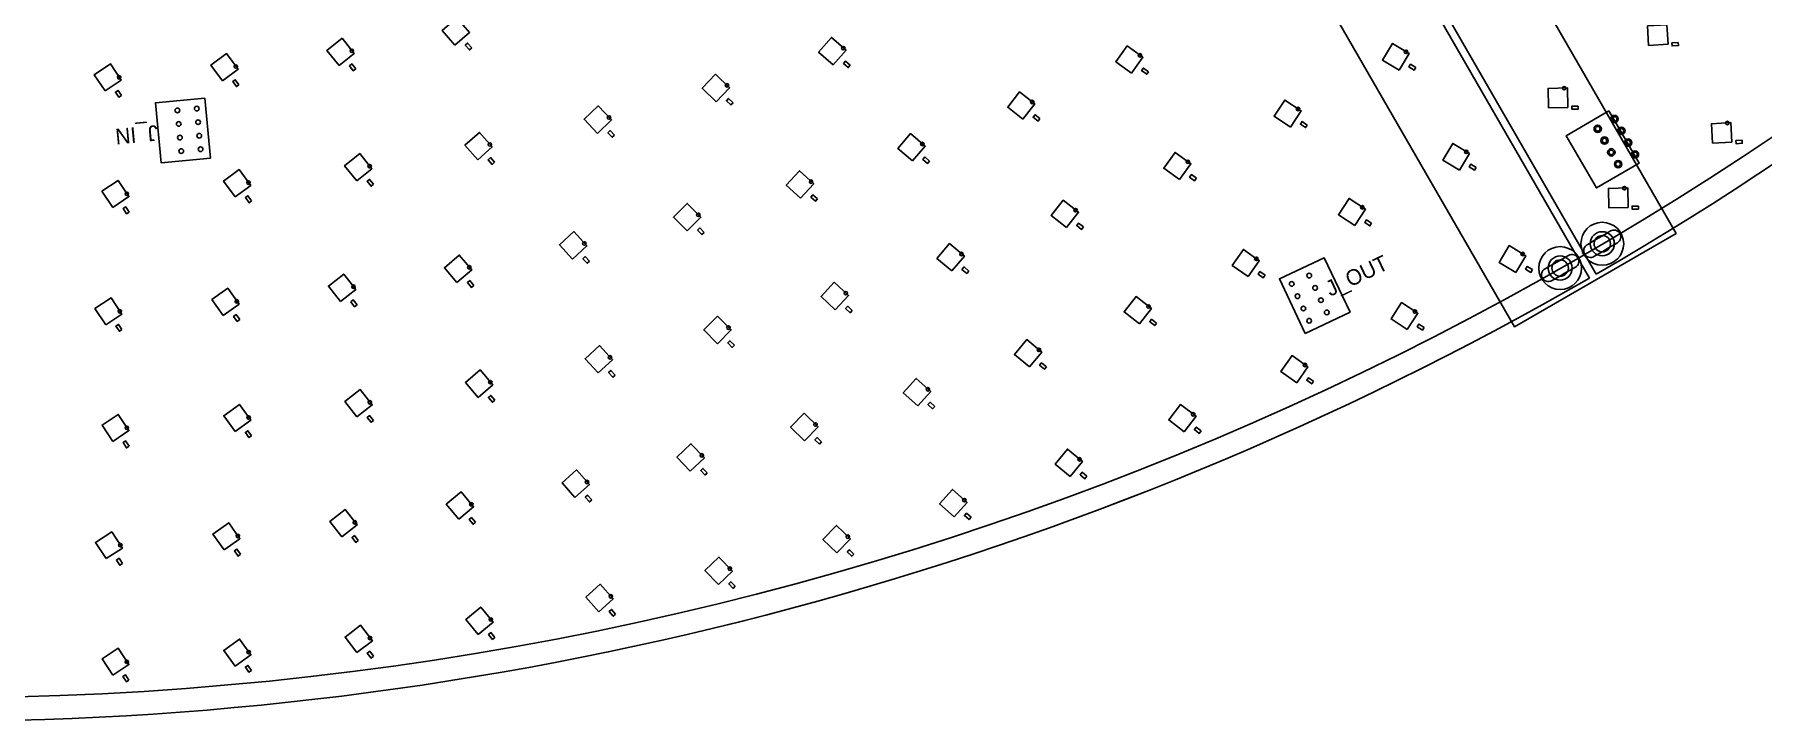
# Model space of a CAD drawing. Header units: millimetres. Extents: x -55 to 1655, y -1555 to 155.
# Drawn here: x 826.3 to 1270.6, y -1554.1 to -1377.6 of the extents above; entities that cross this region are included whole.
import ezdxf
from ezdxf.enums import TextEntityAlignment as Align

# ---------------------------------------------------------------- set-up
doc = ezdxf.new("R2010")
doc.units = ezdxf.units.MM
doc.header["$MEASUREMENT"] = 0
doc.layers.add('Layer 1', color=7, linetype='Continuous', lineweight=0)
for name, color, linetype in [('SUN-LABEL', 4, 'Continuous'), ('SUN-OUTLINE', 2, 'Continuous'), ('SUN-STANDOFF', 1, 'Continuous'), ('SUN-WAGO', 3, 'Continuous')]:
    doc.layers.add(name, color=color, linetype=linetype)

msp = doc.modelspace()

# ---------------------------------------------------------------- linework, layer by layer
at = {"layer": 'Layer 1', "color": 2, "lineweight": 25, "true_color": 0xf7ec13}
for p, q in [((1137.1, -1286.06), (1226.1, -1440.21)), ((1227.83, -1439.21), (1138.83, -1285.06))]:
    msp.add_line(p, q, dxfattribs=at)
at = {"layer": 'Layer 1', "color": 93, "lineweight": 25, "true_color": 0x6abd45}
msp.add_line((1222.48, -1407.75), (1225.48, -1412.94), dxfattribs=at)
at = {"layer": 'Layer 1', "color": 175, "lineweight": 25, "true_color": 0x3953a4}
msp.add_lwpolyline([(886.51, -898.02), (1206.78, -1452.74), (1248.34, -1428.74), (928.07, -874.02)], dxfattribs=at)
at = {"layer": 'Layer 1', "color": 18, "lineweight": 25, "true_color": 0x000000}
for points in [[(934.35, -1380.4), (938.1, -1377.1), (934.81, -1373.34), (931.05, -1376.64)], [(1246.3, -1380.15), (1246.02, -1375.16), (1241.02, -1375.44), (1241.3, -1380.43)], [(904.54, -1385.61), (908.44, -1382.48), (905.31, -1378.58), (901.41, -1381.71)], [(1031.63, -1385.45), (1034.93, -1381.69), (1031.17, -1378.39), (1027.87, -1382.15)], [(1108.34, -1387.54), (1111.26, -1383.49), (1107.21, -1380.56), (1104.28, -1384.62)], [(1177.13, -1386.78), (1179.72, -1382.5), (1175.44, -1379.91), (1172.85, -1384.19)], [(844.4, -1392.12), (848.56, -1389.34), (845.78, -1385.18), (841.62, -1387.96)], [(874.54, -1389.52), (878.58, -1386.56), (875.62, -1382.53), (871.59, -1385.49)], [(1001.52, -1394.9), (1004.98, -1391.29), (1001.36, -1387.83), (997.91, -1391.44)], [(1080.41, -1399.4), (1083.5, -1395.47), (1079.56, -1392.38), (1076.48, -1396.32)], [(1149.17, -1401.41), (1151.93, -1397.24), (1147.76, -1394.48), (1145, -1398.65)], [(1220.56, -1396.37), (1220.46, -1391.37), (1215.46, -1391.46), (1215.56, -1396.46)], [(971.02, -1403.03), (974.63, -1399.57), (971.18, -1395.96), (967.56, -1399.42)], [(940.2, -1409.82), (943.96, -1406.52), (940.66, -1402.77), (936.9, -1406.06)], [(1052.03, -1410.13), (1055.27, -1406.32), (1051.46, -1403.08), (1048.22, -1406.89)], [(1262.73, -1405.25), (1262.45, -1400.26), (1257.46, -1400.54), (1257.74, -1405.53)], [(909.11, -1415.26), (913.01, -1412.13), (909.88, -1408.23), (905.98, -1411.36)], [(1120.65, -1414.9), (1123.58, -1410.84), (1119.52, -1407.92), (1116.6, -1411.98)], [(1192.63, -1412.49), (1195.21, -1408.21), (1190.93, -1405.63), (1188.35, -1409.91)], [(877.81, -1419.34), (881.84, -1416.39), (878.89, -1412.35), (874.85, -1415.31)], [(1023.23, -1419.7), (1026.62, -1416.03), (1022.95, -1412.64), (1019.56, -1416.31)], [(846.36, -1422.05), (850.52, -1419.28), (847.74, -1415.12), (843.59, -1417.9)], [(1236.04, -1422.06), (1235.95, -1417.06), (1230.95, -1417.16), (1231.04, -1422.16)], [(994.08, -1428.11), (997.61, -1424.57), (994.08, -1421.04), (990.54, -1424.57)], [(1091.61, -1427.23), (1094.7, -1423.3), (1090.76, -1420.21), (1087.68, -1424.15)], [(1165.72, -1426.67), (1168.46, -1422.49), (1164.27, -1419.75), (1161.53, -1423.94)], [(964.61, -1435.33), (968.28, -1431.94), (964.89, -1428.27), (961.22, -1431.66)], [(934.87, -1441.37), (938.68, -1438.13), (935.44, -1434.32), (931.63, -1437.56)], [(1062.1, -1438.39), (1065.34, -1434.58), (1061.53, -1431.34), (1058.29, -1435.15)], [(1138.29, -1439.84), (1141.19, -1435.76), (1137.11, -1432.87), (1134.22, -1436.95)], [(1207.14, -1438.75), (1209.72, -1434.46), (1205.44, -1431.88), (1202.86, -1436.17)], [(904.92, -1446.2), (908.85, -1443.11), (905.77, -1439.18), (901.83, -1442.26)], [(874.79, -1449.82), (878.85, -1446.9), (875.92, -1442.84), (871.87, -1445.76)], [(1032.16, -1448.34), (1035.55, -1444.67), (1031.87, -1441.28), (1028.48, -1444.95)], [(844.54, -1452.22), (848.71, -1449.47), (845.96, -1445.3), (841.78, -1448.05)], [(1110.4, -1451.98), (1113.44, -1448.01), (1109.48, -1444.97), (1106.43, -1448.93)], [(1179.24, -1453.46), (1181.98, -1449.27), (1177.79, -1446.53), (1175.05, -1450.72)], [(1001.84, -1457.09), (1005.38, -1453.55), (1001.84, -1450.01), (998.31, -1453.55)], [(1082.07, -1463.06), (1085.26, -1459.21), (1081.41, -1456.02), (1078.22, -1459.87)], [(971.2, -1464.6), (974.87, -1461.21), (971.48, -1457.54), (967.81, -1460.93)], [(1150.8, -1467.11), (1153.7, -1463.03), (1149.62, -1460.14), (1146.73, -1464.22)], [(940.28, -1470.88), (944.09, -1467.64), (940.85, -1463.83), (937.04, -1467.07)], [(1053.35, -1473.07), (1056.68, -1469.34), (1052.95, -1466.01), (1049.62, -1469.74)], [(909.13, -1475.9), (913.07, -1472.82), (909.98, -1468.88), (906.05, -1471.96)], [(877.8, -1479.67), (881.86, -1476.74), (878.94, -1472.69), (874.88, -1475.61)], [(1024.27, -1482.01), (1027.74, -1478.41), (1024.13, -1474.94), (1020.67, -1478.54)], [(1121.88, -1479.69), (1124.92, -1475.73), (1120.96, -1472.68), (1117.91, -1476.65)], [(846.35, -1482.17), (850.52, -1479.41), (847.77, -1475.24), (843.6, -1478)], [(994.87, -1489.85), (998.48, -1486.38), (995.01, -1482.78), (991.41, -1486.25)], [(1092.51, -1491.18), (1095.7, -1487.33), (1091.85, -1484.14), (1088.66, -1487.99)], [(965.21, -1496.58), (968.94, -1493.25), (965.61, -1489.52), (961.88, -1492.85)], [(935.31, -1502.2), (939.16, -1499.01), (935.97, -1495.16), (932.12, -1498.35)], [(1062.72, -1501.57), (1066.05, -1497.84), (1062.33, -1494.51), (1058.99, -1498.24)], [(905.23, -1506.7), (909.2, -1503.66), (906.15, -1499.69), (902.19, -1502.74)], [(844.66, -1512.31), (848.84, -1509.58), (846.1, -1505.39), (841.92, -1508.13)], [(875, -1510.08), (879.07, -1507.18), (876.18, -1503.1), (872.1, -1506)], [(1032.57, -1510.83), (1036.04, -1507.23), (1032.44, -1503.76), (1028.97, -1507.36)], [(1002.1, -1518.96), (1005.7, -1515.5), (1002.23, -1511.89), (998.63, -1515.36)], [(971.34, -1525.95), (975.07, -1522.62), (971.73, -1518.89), (968.01, -1522.22)], [(940.34, -1531.78), (944.19, -1528.59), (941, -1524.74), (937.15, -1527.93)], [(909.14, -1536.45), (913.11, -1533.4), (910.07, -1529.44), (906.1, -1532.48)], [(846.34, -1542.27), (850.52, -1539.53), (847.79, -1535.35), (843.6, -1538.08)], [(877.8, -1539.94), (881.88, -1537.05), (878.98, -1532.97), (874.9, -1535.87)]]:
    msp.add_lwpolyline(points, close=True, dxfattribs=at)
at = {"layer": 'Layer 1', "color": 30, "lineweight": 25, "true_color": 0xf57f20}
for points in [[(938.67, -1381.05), (937.61, -1379.84), (937.01, -1380.37), (938.06, -1381.57)], [(1248.9, -1379.69), (1247.3, -1379.78), (1247.34, -1380.58), (1248.94, -1380.49)], [(908.83, -1386.45), (907.83, -1385.2), (907.21, -1385.7), (908.21, -1386.95)], [(1036, -1385.52), (1034.8, -1384.47), (1034.27, -1385.07), (1035.47, -1386.13)], [(1181.44, -1386.09), (1180.07, -1385.26), (1179.66, -1385.94), (1181.03, -1386.77)], [(878.79, -1390.54), (877.85, -1389.25), (877.2, -1389.73), (878.15, -1391.02)], [(1112.7, -1387.2), (1111.4, -1386.27), (1110.93, -1386.92), (1112.23, -1387.85)], [(848.6, -1393.32), (847.71, -1391.99), (847.05, -1392.44), (847.94, -1393.77)], [(1005.88, -1395.17), (1004.72, -1394.06), (1004.17, -1394.64), (1005.33, -1395.74)], [(1084.78, -1399.24), (1083.52, -1398.25), (1083.02, -1398.88), (1084.28, -1399.87)], [(1223.17, -1396), (1221.57, -1396.03), (1221.59, -1396.83), (1223.19, -1396.8)], [(975.37, -1403.49), (974.26, -1402.33), (973.68, -1402.88), (974.79, -1404.04)], [(1153.51, -1400.89), (1152.18, -1400.01), (1151.74, -1400.68), (1153.07, -1401.56)], [(1265.33, -1404.79), (1263.73, -1404.88), (1263.78, -1405.68), (1265.37, -1405.59)], [(944.52, -1410.47), (943.46, -1409.27), (942.86, -1409.79), (943.92, -1411)], [(1056.4, -1410.14), (1055.18, -1409.1), (1054.66, -1409.71), (1055.88, -1410.75)], [(1196.94, -1411.8), (1195.57, -1410.97), (1195.16, -1411.65), (1196.53, -1412.48)], [(913.4, -1416.1), (912.4, -1414.85), (911.77, -1415.35), (912.77, -1416.6)], [(1125.01, -1414.56), (1123.71, -1413.62), (1123.24, -1414.27), (1124.54, -1415.21)], [(882.06, -1420.36), (881.11, -1419.07), (880.47, -1419.55), (881.41, -1420.84)], [(1027.6, -1419.89), (1026.42, -1418.8), (1025.88, -1419.39), (1027.06, -1420.48)], [(1238.66, -1421.7), (1237.06, -1421.73), (1237.07, -1422.53), (1238.67, -1422.5)], [(850.56, -1423.26), (849.68, -1421.93), (849.01, -1422.37), (849.9, -1423.7)], [(1095.98, -1427.07), (1094.72, -1426.08), (1094.23, -1426.71), (1095.48, -1427.7)], [(1170.05, -1426.14), (1168.71, -1425.26), (1168.28, -1425.93), (1169.62, -1426.81)], [(998.43, -1428.47), (997.3, -1427.34), (996.74, -1427.91), (997.87, -1429.04)], [(968.94, -1435.87), (967.86, -1434.7), (967.27, -1435.24), (968.36, -1436.41)], [(1066.47, -1438.4), (1065.25, -1437.36), (1064.73, -1437.97), (1065.95, -1439.01)], [(1142.65, -1439.47), (1141.34, -1438.55), (1140.88, -1439.2), (1142.18, -1440.12)], [(1211.45, -1438.05), (1210.08, -1437.23), (1209.67, -1437.91), (1211.04, -1438.74)], [(939.18, -1442.08), (938.14, -1440.86), (937.54, -1441.38), (938.57, -1442.6)], [(909.19, -1447.08), (908.21, -1445.82), (907.58, -1446.32), (908.56, -1447.58)], [(1036.52, -1448.53), (1035.35, -1447.45), (1034.81, -1448.03), (1035.98, -1449.12)], [(848.73, -1453.45), (847.85, -1452.12), (847.18, -1452.56), (848.07, -1453.89)], [(879.03, -1450.88), (878.09, -1449.58), (877.44, -1450.05), (878.38, -1451.34)], [(1114.76, -1451.77), (1113.49, -1450.79), (1113.01, -1451.43), (1114.28, -1452.4)], [(1183.57, -1452.92), (1182.23, -1452.05), (1181.8, -1452.71), (1183.13, -1453.59)], [(1006.2, -1457.45), (1005.07, -1456.32), (1004.5, -1456.88), (1005.63, -1458.01)], [(975.54, -1465.14), (974.45, -1463.96), (973.86, -1464.51), (974.95, -1465.68)], [(1086.44, -1463.01), (1085.21, -1461.99), (1084.7, -1462.61), (1085.93, -1463.63)], [(1155.16, -1466.74), (1153.85, -1465.81), (1153.39, -1466.47), (1154.69, -1467.39)], [(944.59, -1471.59), (943.55, -1470.37), (942.94, -1470.89), (943.98, -1472.11)], [(1057.71, -1473.19), (1056.52, -1472.12), (1055.99, -1472.72), (1057.18, -1473.79)], [(882.04, -1480.72), (881.11, -1479.43), (880.46, -1479.89), (881.39, -1481.19)], [(913.41, -1476.79), (912.42, -1475.53), (911.79, -1476.02), (912.78, -1477.28)], [(1126.24, -1479.48), (1124.97, -1478.51), (1124.49, -1479.14), (1125.76, -1480.12)], [(850.55, -1483.4), (849.66, -1482.06), (849, -1482.5), (849.88, -1483.84)], [(1028.63, -1482.29), (1027.47, -1481.18), (1026.92, -1481.75), (1028.07, -1482.86)], [(999.22, -1490.29), (998.11, -1489.14), (997.54, -1489.69), (998.65, -1490.85)], [(1096.87, -1491.14), (1095.64, -1490.12), (1095.13, -1490.73), (1096.36, -1491.76)], [(969.54, -1497.19), (968.47, -1496), (967.87, -1496.53), (968.94, -1497.72)], [(939.62, -1502.97), (938.59, -1501.74), (937.98, -1502.25), (939, -1503.48)], [(1067.09, -1501.69), (1065.9, -1500.62), (1065.36, -1501.22), (1066.56, -1502.28)], [(879.23, -1511.16), (878.3, -1509.86), (877.65, -1510.32), (878.58, -1511.63)], [(909.5, -1507.63), (908.52, -1506.36), (907.89, -1506.85), (908.86, -1508.12)], [(1036.93, -1511.12), (1035.78, -1510.01), (1035.22, -1510.58), (1036.38, -1511.69)], [(848.85, -1513.56), (847.97, -1512.22), (847.3, -1512.66), (848.18, -1514)], [(1006.44, -1519.41), (1005.33, -1518.26), (1004.76, -1518.81), (1005.87, -1519.96)], [(975.66, -1526.56), (974.6, -1525.36), (974, -1525.9), (975.07, -1527.09)], [(944.64, -1532.55), (943.62, -1531.32), (943, -1531.83), (944.02, -1533.06)], [(913.41, -1537.38), (912.44, -1536.11), (911.81, -1536.59), (912.78, -1537.86)], [(882.03, -1541.03), (881.1, -1539.73), (880.45, -1540.19), (881.38, -1541.5)], [(850.53, -1543.51), (849.65, -1542.17), (848.98, -1542.61), (849.86, -1543.95)]]:
    msp.add_lwpolyline(points, close=True, dxfattribs=at)
at = {"layer": 'Layer 1', "color": 93, "lineweight": 25, "true_color": 0x6abd45}
msp.add_lwpolyline([(1231.1, -1397.28), (1238.85, -1410.71), (1227.86, -1417.06), (1220.11, -1403.63)], close=True, dxfattribs=at)
at = {"layer": 'Layer 1', "color": 2, "lineweight": 25, "true_color": 0xf7ec13}
msp.add_circle((799.96, -700.13), 848, dxfattribs=at)
at = {"layer": 'Layer 1', "color": 18, "lineweight": 25, "true_color": 0x000000}
for centre in [(907.84, -1381.81), (1034.22, -1381.13), (1178.92, -1382.08), (878, -1385.87), (1110.5, -1383), (848.02, -1388.62), (1004.29, -1390.7), (1082.76, -1394.95), (1219.56, -1391.43), (973.97, -1398.96), (1151.15, -1396.78), (1261.55, -1400.36), (943.33, -1405.88), (1054.55, -1405.77), (1194.41, -1407.79), (912.41, -1411.46), (1122.82, -1410.36), (881.27, -1415.69), (1025.93, -1415.45), (1235.05, -1417.13), (849.98, -1418.56), (1167.68, -1422.04), (996.94, -1423.97), (1093.96, -1422.78), (967.64, -1431.32), (1064.62, -1434.03), (1140.43, -1435.28), (1208.92, -1434.04), (938.06, -1437.47), (908.26, -1442.44), (1034.85, -1444.09), (848.17, -1448.74), (878.28, -1446.2), (1112.7, -1447.5), (1181.2, -1448.82), (1004.71, -1452.95), (974.23, -1460.58), (1084.53, -1458.67), (1152.93, -1462.55), (943.47, -1466.98), (1055.97, -1468.78), (912.47, -1472.14), (1124.18, -1475.22), (849.99, -1478.69), (881.29, -1476.04), (1027.05, -1477.82), (997.82, -1485.76), (1094.97, -1486.8), (968.3, -1492.61), (1065.35, -1497.28), (938.55, -1498.35), (878.51, -1506.48), (908.61, -1502.98), (1035.36, -1506.64), (848.31, -1508.85), (1005.04, -1514.88), (974.43, -1521.98), (943.58, -1527.93), (912.52, -1532.72), (881.31, -1536.35), (849.99, -1538.8)]:
    msp.add_circle(centre, 0.45, dxfattribs=at)
at = {"layer": 'Layer 1', "color": 93, "lineweight": 25, "true_color": 0x6abd45}
for centre, radius in [((1232.53, -1399.35), 0.95), ((1232.53, -1399.35), 0.6), ((1228.2, -1401.85), 0.95), ((1228.2, -1401.85), 0.6), ((1229.95, -1404.88), 0.95), ((1234.28, -1402.38), 0.95), ((1234.28, -1402.38), 0.6), ((1229.95, -1404.88), 0.6), ((1231.7, -1407.91), 0.95), ((1231.7, -1407.91), 0.6), ((1236.03, -1405.41), 0.95), ((1236.03, -1405.41), 0.6), ((1237.78, -1408.44), 0.95), ((1237.78, -1408.44), 0.6), ((1233.45, -1410.94), 0.95), ((1233.45, -1410.94), 0.6)]:
    msp.add_circle(centre, radius, dxfattribs=at)
at = {"layer": 'Layer 1', "color": 240, "lineweight": 25, "true_color": 0xed2024}
for centre, radius in [((1229.38, -1431.39), 5.5), ((1229.38, -1431.39), 3.1), ((1229.38, -1431.39), 2.11), ((1218.55, -1437.64), 5.5), ((1218.55, -1437.64), 3.1), ((1218.55, -1437.64), 2.11)]:
    msp.add_circle(centre, radius, dxfattribs=at)
at = {"layer": 'Layer 1', "color": 2, "lineweight": 25, "true_color": 0xf7ec13}
for points in [[(1227.83, -1439.21), (1356.98, -1364.45), (1464.28, -1257.14), (1539.05, -1127.99)], [(800.96, -1554.13), (950.19, -1553.95), (1096.77, -1514.68), (1226.1, -1440.21)]]:
    msp.add_open_spline(points, degree=3, dxfattribs=at)
at = {"layer": 'Layer 1', "color": 175, "lineweight": 25, "true_color": 0x3953a4}
for points in [[(1225.48, -1431.65), (1227.49, -1430.48), (1229.5, -1429.3), (1231.5, -1428.11)], [(1214.65, -1437.84), (1216.68, -1436.7), (1218.7, -1435.55), (1220.72, -1434.39)], [(1233.28, -1431.12), (1231.27, -1432.31), (1229.26, -1433.5), (1227.24, -1434.67)], [(1222.46, -1437.43), (1220.43, -1438.59), (1218.4, -1439.74), (1216.36, -1440.89)]]:
    msp.add_open_spline(points, degree=3, dxfattribs=at)
for points in [[(1231.5, -1428.11), (1231.5, -1428.11), (1231.5, -1428.11), (1231.5, -1428.11), (1232.33, -1427.62), (1233.4, -1427.89), (1233.9, -1428.72), (1234.39, -1429.55), (1234.12, -1430.63), (1233.28, -1431.12)], [(1220.72, -1434.39), (1220.72, -1434.39), (1220.72, -1434.39), (1220.72, -1434.39), (1221.56, -1433.91), (1222.63, -1434.2), (1223.11, -1435.04), (1223.59, -1435.88), (1223.3, -1436.95), (1222.46, -1437.43)], [(1227.24, -1434.67), (1227.24, -1434.67), (1227.24, -1434.67), (1227.24, -1434.67), (1226.4, -1435.16), (1225.33, -1434.87), (1224.84, -1434.04), (1224.36, -1433.2), (1224.64, -1432.13), (1225.48, -1431.65)], [(1216.36, -1440.89), (1216.36, -1440.89), (1216.36, -1440.89), (1216.36, -1440.89), (1215.52, -1441.36), (1214.45, -1441.06), (1213.98, -1440.22), (1213.51, -1439.38), (1213.8, -1438.31), (1214.65, -1437.84)]]:
    msp.add_open_spline(points, degree=3, knots=[0, 0, 0, 0, 1, 1, 1, 2, 2, 2, 3, 3, 3, 3], dxfattribs=at)
at = {"layer": 'SUN-OUTLINE'}
for p, q in [((1137.09, -1286.06), (1226.09, -1440.22)), ((1227.83, -1439.22), (1138.83, -1285.06))]:
    msp.add_line(p, q, dxfattribs=at)
for start, end in [(300.0671, 329.9329), (270.0671, 299.9329)]:
    msp.add_arc((799.96, -700.13), 854, start, end, dxfattribs=at)
at = {"layer": 'SUN-STANDOFF'}
for centre, radius in [((1229.37, -1431.39), 3.1), ((1229.37, -1431.39), 2.11), ((1218.55, -1437.64), 3.1), ((1218.55, -1437.64), 2.11)]:
    msp.add_circle(centre, radius, dxfattribs=at)
at = {"layer": 'SUN-WAGO'}
for p, q in [((857.33, -1395.15), (858.79, -1410.59)), ((1164.51, -1448.97), (1157.86, -1434.97))]:
    msp.add_line(p, q, dxfattribs=at)
for points in [[(870.03, -1393.96), (871.48, -1409.39), (858.79, -1410.59), (857.33, -1395.15), (870.03, -1393.96)], [(1153, -1454.45), (1146.34, -1440.45), (1157.86, -1434.97), (1164.51, -1448.97), (1153, -1454.45)]]:
    msp.add_lwpolyline(points, dxfattribs=at)
for centre in [(862.98, -1397.13), (867.96, -1396.67), (868.29, -1400.15), (863.31, -1400.62), (863.63, -1404.1), (868.61, -1403.63), (863.96, -1407.59), (868.94, -1407.12), (1154.02, -1439.56), (1149.51, -1441.71), (1155.53, -1442.73), (1151.01, -1444.87), (1152.51, -1448.03), (1157.03, -1445.89), (1158.53, -1449.05), (1154.01, -1451.19)]:
    msp.add_circle(centre, 0.6, dxfattribs=at)

# ---------------------------------------------------------------- texts
at = {"layer": 'SUN-LABEL'}
for s, rotation, p in [('J_IN', 185.371, (852.52, -1403.39)), ('J_OUT', 25.4119, (1166.21, -1439.59))]:
    msp.add_text(s, height=4, rotation=rotation, dxfattribs=at).set_placement(p, align=Align.MIDDLE_CENTER)

doc.saveas('drawing.dxf')
